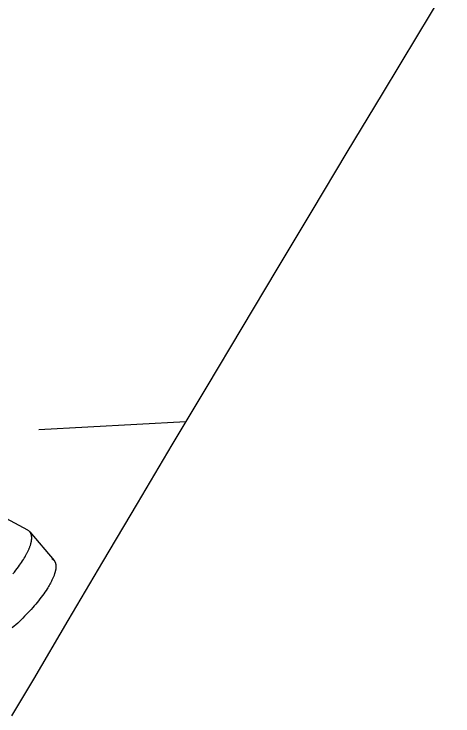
# Model space of a CAD drawing. Header units: millimetres. Extents: x -1838618 to -1600818, y -1770412 to -1553248.
# Drawn here: x -1652209 to -1650720, y -1648744 to -1646359 of the extents above; entities that cross this region are included whole.
import ezdxf

# ---------------------------------------------------------------- set-up
doc = ezdxf.new("R2010")
doc.units = ezdxf.units.MM
doc.header["$LTSCALE"] = 100
doc.linetypes.add('DASHED', pattern=[0.75, 0.5, -0.25])
for name, color, linetype in [('ANCHOR_MOUTH_SURFACE_-_VISIBLE', 164, 'Continuous'), ('bc', 7, 'Continuous'), ('bt', 7, 'Continuous')]:
    doc.layers.add(name, color=color, linetype=linetype)

msp = doc.modelspace()

# ---------------------------------------------------------------- linework, layer by layer
at = {"color": 6, "ltscale": 1300}
msp.add_lwpolyline([(-1652216.2, -1648744.5), (-1652142.3, -1648619.4), (-1652142.3, -1648619.4), (-1652025.3, -1648420.3), (-1651907.9, -1648221.3), (-1651789.9, -1648022.3), (-1651789.9, -1648022.3), (-1651672, -1647823.4), (-1651553.7, -1647624.4), (-1651435, -1647425.5), (-1651435, -1647425.5), (-1651316.4, -1647226.6), (-1651197.3, -1647027.8), (-1651078.1, -1646828.9), (-1651078.1, -1646828.9), (-1650958.8, -1646630.1), (-1650839.3, -1646431.2), (-1650719.7, -1646232.4)], dxfattribs=at)
at = {"layer": 'ANCHOR_MOUTH_SURFACE_-_VISIBLE', "color": 6}
for p, q in [((-1652162.7, -1648113.1), (-1652298.7, -1648040.3)), ((-1652155.1, -1648119.2), (-1652073.4, -1648216))]:
    msp.add_line(p, q, dxfattribs=at)
for points in [[(-1652212.7, -1648261.4), (-1652207.9, -1648255.5), (-1652203.3, -1648249.6), (-1652198.7, -1648243.7), (-1652194.4, -1648237.8), (-1652190.7, -1648232.6), (-1652187.1, -1648227.6), (-1652183.7, -1648222.5), (-1652180.4, -1648217.6), (-1652177.3, -1648212.7), (-1652174.4, -1648207.9), (-1652171.6, -1648203.2), (-1652170.3, -1648200.9), (-1652169, -1648198.6), (-1652167.7, -1648196.3), (-1652166.5, -1648194), (-1652165.4, -1648191.8), (-1652164.2, -1648189.6), (-1652163.1, -1648187.4), (-1652162.1, -1648185.2), (-1652161.1, -1648183.1), (-1652160.1, -1648181), (-1652159.2, -1648178.9), (-1652158.3, -1648176.8), (-1652157.4, -1648174.7), (-1652156.6, -1648172.7), (-1652155.8, -1648170.7), (-1652155.1, -1648168.8), (-1652154.4, -1648166.8), (-1652153.8, -1648164.9), (-1652153.2, -1648163), (-1652152.6, -1648161.1), (-1652152.1, -1648159.3), (-1652151.8, -1648158.4), (-1652151.6, -1648157.5), (-1652151.4, -1648156.6), (-1652151.1, -1648155.7), (-1652150.9, -1648154.8), (-1652150.7, -1648153.9), (-1652150.6, -1648153.1), (-1652150.4, -1648152.2), (-1652150.2, -1648151.4), (-1652150.1, -1648150.5), (-1652149.9, -1648149.7), (-1652149.8, -1648148.9), (-1652149.7, -1648148), (-1652149.6, -1648147.2), (-1652149.5, -1648146.4), (-1652149.4, -1648145.6), (-1652149.3, -1648144.8), (-1652149.2, -1648144), (-1652149.2, -1648143.2), (-1652149.1, -1648142.5), (-1652149.1, -1648141.7), (-1652149, -1648141), (-1652149, -1648140.2), (-1652149, -1648139.5), (-1652149, -1648138.7), (-1652149, -1648138), (-1652149.1, -1648137.3), (-1652149.1, -1648136.6), (-1652149.2, -1648135.9), (-1652149.2, -1648135.2), (-1652149.3, -1648134.5), (-1652149.4, -1648133.8), (-1652149.4, -1648133.2), (-1652149.5, -1648132.5), (-1652149.7, -1648131.9), (-1652149.8, -1648131.2), (-1652149.9, -1648130.6), (-1652150, -1648130), (-1652150.2, -1648129.3), (-1652150.4, -1648128.7), (-1652150.5, -1648128.1), (-1652150.7, -1648127.5), (-1652150.9, -1648126.9), (-1652151.1, -1648126.4), (-1652151.3, -1648125.8), (-1652151.6, -1648125.2), (-1652151.8, -1648124.7), (-1652152.1, -1648124.1), (-1652152.3, -1648123.6), (-1652152.6, -1648123.1), (-1652152.9, -1648122.6), (-1652153.2, -1648122.1), (-1652153.5, -1648121.6), (-1652153.8, -1648121.1), (-1652154.1, -1648120.6), (-1652154.4, -1648120.1), (-1652154.8, -1648119.7), (-1652155.1, -1648119.2)], [(-1652080.6, -1648210.2), (-1652080, -1648210.5), (-1652079.4, -1648210.9), (-1652078.8, -1648211.3), (-1652078.3, -1648211.6), (-1652077.7, -1648212), (-1652077.2, -1648212.4), (-1652076.7, -1648212.8), (-1652076.1, -1648213.2), (-1652075.6, -1648213.7), (-1652075.2, -1648214.1), (-1652074.7, -1648214.6), (-1652074.2, -1648215), (-1652073.8, -1648215.5), (-1652073.4, -1648216), (-1652073, -1648216.5), (-1652072.6, -1648217), (-1652072.2, -1648217.6), (-1652071.8, -1648218.1), (-1652071.5, -1648218.6), (-1652071.1, -1648219.2), (-1652070.8, -1648219.8), (-1652070.5, -1648220.4), (-1652070.2, -1648221), (-1652069.9, -1648221.6), (-1652069.6, -1648222.2), (-1652069.3, -1648222.8), (-1652069.1, -1648223.5), (-1652068.9, -1648224.1), (-1652068.6, -1648224.8), (-1652068.4, -1648225.4), (-1652068.2, -1648226.1), (-1652068.1, -1648226.8), (-1652067.9, -1648227.5), (-1652067.7, -1648228.2), (-1652067.6, -1648229), (-1652067.5, -1648229.7), (-1652067.4, -1648230.4), (-1652067.3, -1648231.2), (-1652067.2, -1648232), (-1652067.1, -1648232.7), (-1652067.1, -1648233.5), (-1652067, -1648234.3), (-1652067, -1648235.1), (-1652067, -1648236), (-1652067, -1648236.8), (-1652067, -1648237.6), (-1652067, -1648238.5), (-1652067.1, -1648239.3), (-1652067.1, -1648240.2), (-1652067.2, -1648241.1), (-1652067.2, -1648242), (-1652067.3, -1648242.9), (-1652067.4, -1648243.8), (-1652067.6, -1648244.7), (-1652067.7, -1648245.6), (-1652067.8, -1648246.5), (-1652068, -1648247.5), (-1652068.2, -1648248.4), (-1652068.4, -1648249.4), (-1652068.6, -1648250.4), (-1652068.8, -1648251.4), (-1652069, -1648252.3), (-1652069.2, -1648253.3), (-1652069.5, -1648254.4), (-1652069.7, -1648255.4), (-1652070, -1648256.4), (-1652070.3, -1648257.4), (-1652070.6, -1648258.5), (-1652070.9, -1648259.5), (-1652071.3, -1648260.6), (-1652072, -1648262.7), (-1652072.7, -1648264.9), (-1652073.5, -1648267.1), (-1652074.4, -1648269.4), (-1652075.3, -1648271.7), (-1652076.2, -1648274), (-1652077.2, -1648276.3), (-1652078.3, -1648278.7), (-1652079.4, -1648281.1), (-1652080.6, -1648283.5), (-1652081.8, -1648286), (-1652083.1, -1648288.5), (-1652084.4, -1648291), (-1652085.8, -1648293.6), (-1652087.2, -1648296.1), (-1652088.6, -1648298.8), (-1652090.2, -1648301.4), (-1652091.7, -1648304), (-1652093.4, -1648306.7), (-1652095, -1648309.4), (-1652096.8, -1648312.2), (-1652100.4, -1648317.7), (-1652104.1, -1648323.4), (-1652108.1, -1648329.1), (-1652112.3, -1648335), (-1652116.7, -1648340.8), (-1652121.2, -1648346.7), (-1652125.9, -1648352.7), (-1652130.6, -1648358.6), (-1652135.6, -1648364.5), (-1652140.6, -1648370.5), (-1652145.8, -1648376.4), (-1652151, -1648382.3), (-1652156.4, -1648388.2), (-1652161.9, -1648394.1), (-1652167.5, -1648400), (-1652173.2, -1648405.8), (-1652179, -1648411.6), (-1652184.8, -1648417.3), (-1652190.8, -1648423.1), (-1652196.8, -1648428.7), (-1652202.9, -1648434.3), (-1652209, -1648439.9), (-1652215.2, -1648445.4)]]:
    msp.add_lwpolyline(points, dxfattribs=at)
msp.add_arc((-1652174, -1648134.7), 24.4, 40.448, 62.2648, dxfattribs=at)
at = {"layer": 'bc', "color": 6}
msp.add_lwpolyline([(-1652216.2, -1648744.5), (-1652142.3, -1648619.4), (-1652142.3, -1648619.4), (-1652025.3, -1648420.3), (-1651907.9, -1648221.3), (-1651789.9, -1648022.3), (-1651789.9, -1648022.3), (-1651672, -1647823.4), (-1651553.7, -1647624.4), (-1651435, -1647425.5), (-1651435, -1647425.5), (-1651316.4, -1647226.6), (-1651197.3, -1647027.8), (-1651078.1, -1646828.9), (-1651078.1, -1646828.9), (-1650958.8, -1646630.1), (-1650839.3, -1646431.2), (-1650719.7, -1646232.4)], dxfattribs=at)
at = {"layer": 'bt', "color": 5, "linetype": 'DASHED', "ltscale": 10, "flags": 128}
msp.add_lwpolyline([(-1651625.6, -1647745.3), (-1653904.3, -1647867.9), (-1658204.3, -1648009.2), (-1662504.3, -1648097.9), (-1666804.3, -1648159.6), (-1671104.3, -1648199.5), (-1679704.3, -1648236.7), (-1688304.3, -1648244.9), (-1696904.3, -1648245.3)], dxfattribs=at)

doc.saveas('drawing.dxf')
